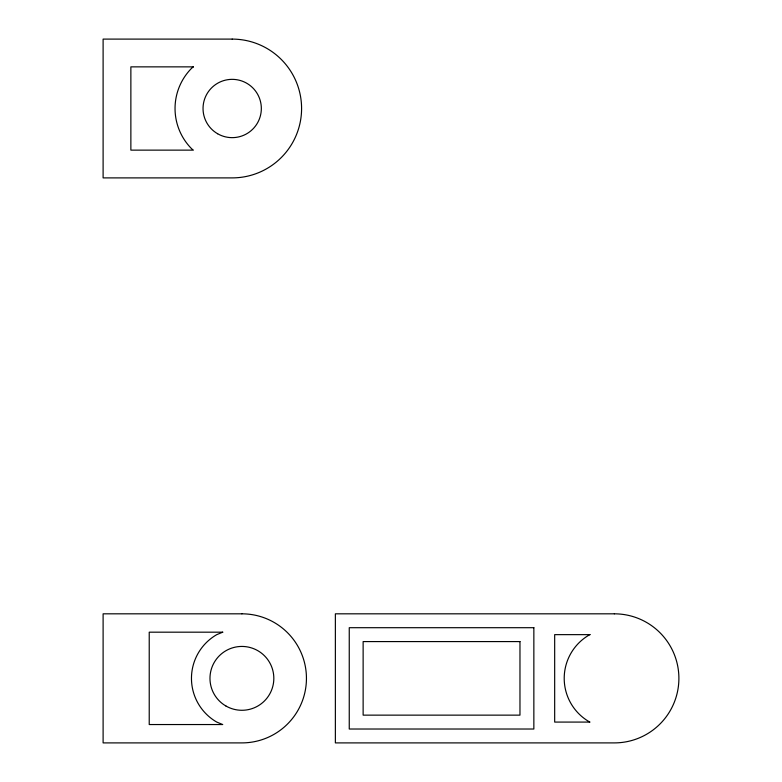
<?xml version="1.0" encoding="UTF-8"?>
<svg xmlns="http://www.w3.org/2000/svg" width="782" height="782" viewBox="0 0 782 782"><rect width="100%" height="100%" fill="white"/><g stroke="black" fill="none" stroke-linecap="round" stroke-linejoin="round"><path stroke-width="1.17" d="M193.379 66.861L191.776 68.093A57.145 57.145 0 0 0 191.776 148.903L193.379 150.134L130.868 150.134L130.868 66.861L193.379 66.861M222.733 632.179L216.682 634.681A50.439 50.439 0 0 0 216.682 722.04L222.733 724.543L149.225 724.543L149.225 632.179L222.733 632.179M589.99 634.642L589.276 634.935A50.146 50.146 0 0 0 589.276 721.786L589.99 722.079L554.673 722.079L554.673 634.642L589.99 634.642M232.186 39.1L103.107 39.1L103.107 177.895L232.186 177.895A69.403 69.403 0 0 0 301.588 108.502A69.403 69.403 0 0 0 232.186 39.1M241.902 613.821L103.107 613.821L103.107 742.9L241.902 742.9A64.544 64.544 0 0 0 306.446 678.356A64.544 64.544 0 0 0 241.902 613.821M614.349 613.821L335.37 613.821L335.37 742.9L614.349 742.9A64.544 64.544 0 0 0 678.893 678.356A64.544 64.544 0 0 0 614.349 613.821M533.852 627.702L349.251 627.702L349.251 729.019L533.852 729.019L533.852 627.702M519.971 641.582L363.131 641.582L363.131 715.139L519.971 715.139L519.971 641.582M217.611 133.742A29.149 29.149 0 0 0 261.335 108.502A29.149 29.149 0 0 0 217.611 83.254A29.149 29.149 0 0 0 217.611 133.742M225.939 706.009A31.925 31.925 0 0 0 273.827 678.356A31.925 31.925 0 0 0 225.939 650.712A31.925 31.925 0 0 0 225.939 706.009"/></g></svg>
